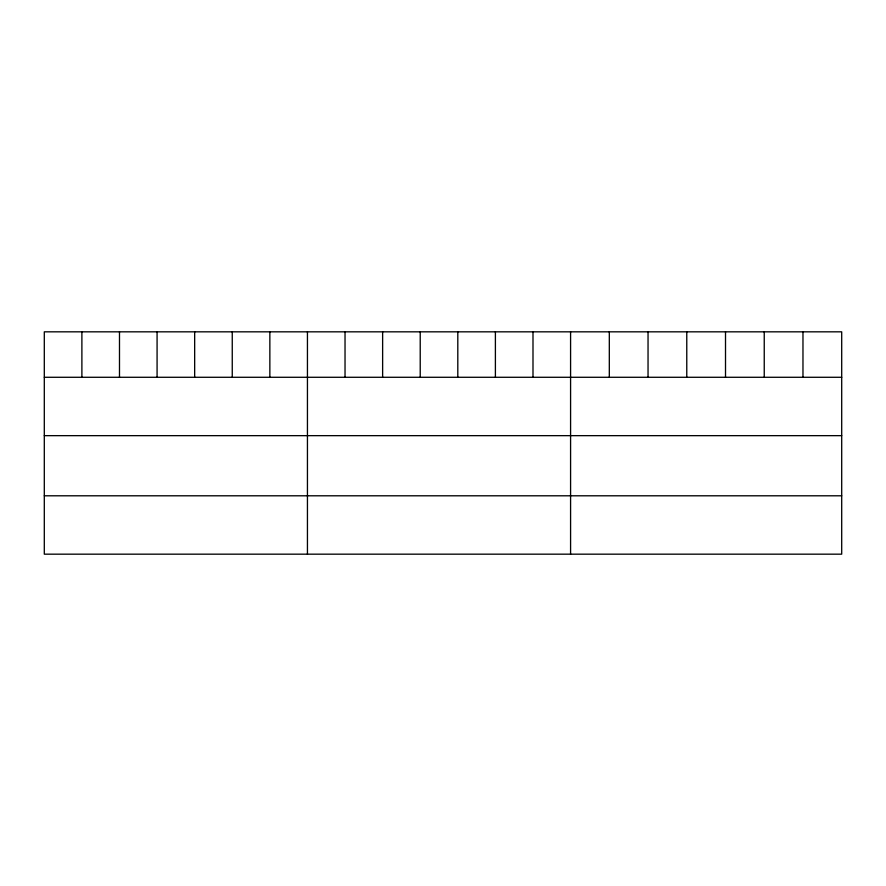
<?xml version="1.0" encoding="UTF-8"?>
<svg xmlns="http://www.w3.org/2000/svg" width="886" height="886" viewBox="0 0 886 886"><rect width="100%" height="100%" fill="white"/><g stroke="black" fill="none" stroke-linecap="round" stroke-linejoin="round"><path stroke-width="1.33" d="M841.7 377.281L841.7 554.171L44.3 554.171L44.3 331.829L841.7 331.829L841.7 377.281L44.3 377.281M44.3 435.657L841.7 435.657M44.3 495.795L841.7 495.795M802.971 331.829L802.971 377.281M764.241 331.829L764.241 377.281M725.512 331.829L725.512 377.281M686.772 331.829L686.772 377.281M648.043 331.829L648.043 377.281M609.313 331.829L609.313 377.281M570.584 331.829L570.584 554.171M532.995 331.829L532.995 377.281M495.396 331.829L495.396 377.281M457.807 331.829L457.807 377.281M420.219 331.829L420.219 377.281M382.63 331.829L382.63 377.281M345.031 331.829L345.031 377.281M307.442 331.829L307.442 554.171M269.853 331.829L269.853 377.281M232.254 331.829L232.254 377.281M194.665 331.829L194.665 377.281M157.077 331.829L157.077 377.281M119.488 331.829L119.488 377.281M81.889 331.829L81.889 377.281"/></g></svg>
